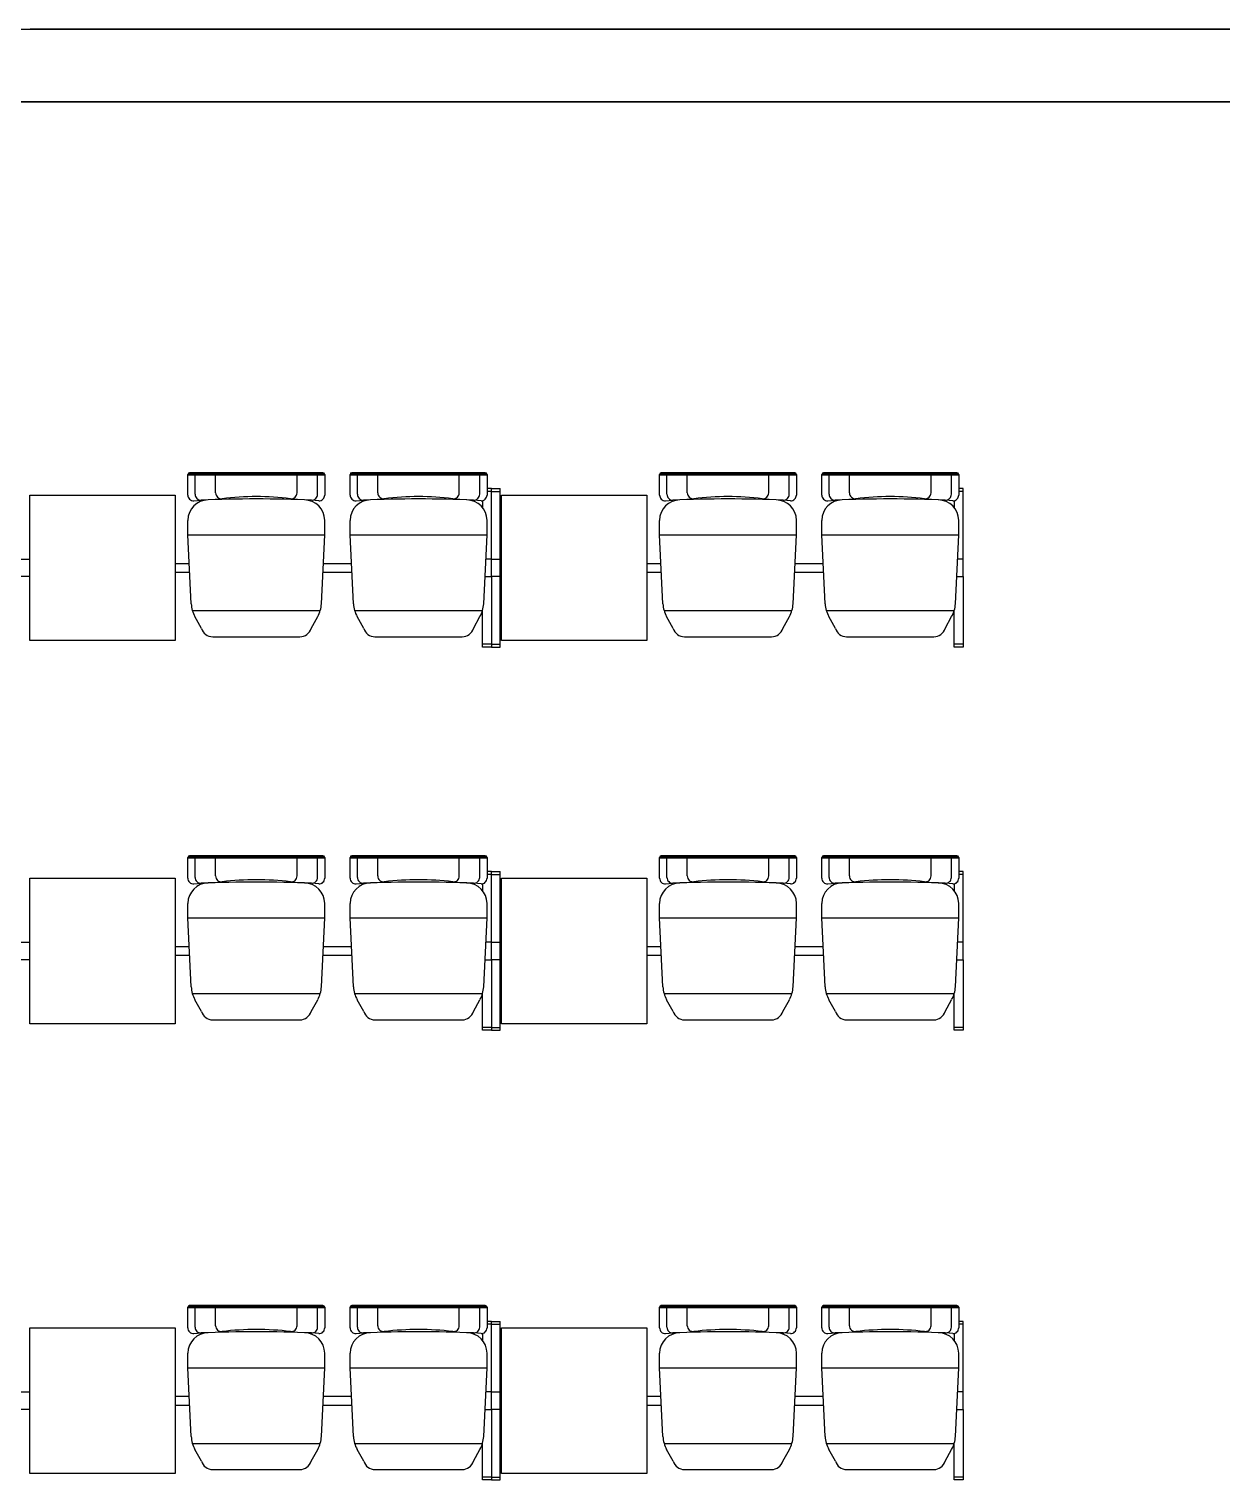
# Model space of a CAD drawing. Header units: inches. Extents: x 482566 to 494966, y -26460 to -22226.
# Drawn here: x 485484.8 to 485669.2, y -23416.8 to -23192.5 of the extents above; entities that cross this region are included whole.
import ezdxf

# ---------------------------------------------------------------- set-up
doc = ezdxf.new("R2010")
doc.units = ezdxf.units.IN
doc.header["$LTSCALE"] = 15
doc.header["$MEASUREMENT"] = 0
doc.layers.add('I-WALL-FULL', color=5, linetype='Continuous')

msp = doc.modelspace()

# ---------------------------------------------------------------- linework, layer by layer
for p, q in [((485348.4, -23192.47), (485852.04, -23192.47, 2.38)), ((485348.4, -23203.72, 6.93), (485852.04, -23203.72, 6.93))]:
    msp.add_line(p, q)
at = {"linetype": 'Continuous'}
for p, q in [((485509.37, -23264.5, 3.81), (485509.37, -23261.33, 3.81)), ((485510.5, -23264.39, 3.81), (485510.5, -23261.51, 3.81)), ((485513.65, -23264.17, 3.81), (485513.65, -23261.51, 3.81)), ((485526.25, -23264.17, 3.81), (485526.25, -23261.51, 3.81)), ((485529.4, -23264.39, 3.81), (485529.4, -23261.51, 3.81)), ((485530.52, -23261.33, 3.81), (485530.52, -23264.5, 3.81)), ((485534.45, -23264.5, 3.81), (485534.45, -23261.33, 3.81)), ((485535.57, -23264.39, 3.81), (485535.57, -23261.51, 3.81)), ((485538.72, -23264.17, 3.81), (485538.72, -23261.51, 3.81)), ((485551.32, -23264.17, 3.81), (485551.32, -23261.51, 3.81)), ((485554.47, -23264.39, 3.81), (485554.47, -23261.51, 3.81)), ((485555.6, -23261.33, 3.81), (485555.6, -23264.5, 3.81)), ((485582.27, -23264.5, 3.81), (485582.27, -23261.33, 3.81)), ((485583.4, -23264.39, 3.81), (485583.4, -23261.51, 3.81)), ((485586.55, -23264.17, 3.81), (485586.55, -23261.51, 3.81)), ((485599.15, -23264.17, 3.81), (485599.15, -23261.51, 3.81)), ((485602.3, -23264.39, 3.81), (485602.3, -23261.51, 3.81)), ((485603.42, -23261.33, 3.81), (485603.42, -23264.5, 3.81)), ((485607.35, -23264.5, 3.81), (485607.35, -23261.33, 3.81)), ((485608.47, -23264.39, 3.81), (485608.47, -23261.51, 3.81)), ((485611.62, -23264.17, 3.81), (485611.62, -23261.51, 3.81)), ((485624.22, -23264.17, 3.81), (485624.22, -23261.51, 3.81)), ((485627.37, -23264.39, 3.81), (485627.37, -23261.51, 3.81)), ((485628.5, -23261.33, 3.81), (485628.5, -23264.5, 3.81)), ((485510.29, -23265.4, 3.81), (485511.43, -23265.29, 3.81)), ((485529.6, -23265.4, 3.81), (485528.46, -23265.29, 3.81)), ((485535.37, -23265.4, 3.81), (485536.51, -23265.29, 3.81)), ((485554.68, -23265.4, 3.81), (485553.53, -23265.29, 3.81)), ((485583.19, -23265.4, 3.81), (485584.33, -23265.29, 3.81)), ((485602.5, -23265.4, 3.81), (485601.36, -23265.29, 3.81)), ((485608.27, -23265.4, 3.81), (485609.41, -23265.29, 3.81)), ((485627.58, -23265.4, 3.81), (485626.43, -23265.29, 3.81)), ((485509.37, -23270.67, 3.81), (485509.37, -23268.42, 3.81)), ((485530.52, -23270.67, 3.81), (485530.52, -23268.42, 3.81)), ((485534.45, -23270.67, 3.81), (485534.45, -23268.42, 3.81)), ((485555.6, -23270.67, 3.81), (485555.6, -23268.42, 3.81)), ((485582.27, -23270.67, 3.81), (485582.27, -23268.42, 3.81)), ((485603.42, -23270.67, 3.81), (485603.42, -23268.42, 3.81)), ((485607.35, -23270.67, 3.81), (485607.35, -23268.42, 3.81)), ((485628.5, -23270.67, 3.81), (485628.5, -23268.42, 3.81)), ((485509.37, -23270.67, 3.81), (485530.52, -23270.67, 3.81)), ((485509.88, -23281.3, 3.81), (485509.37, -23270.67, 3.81)), ((485530.01, -23281.3, 3.81), (485530.52, -23270.67, 3.81)), ((485534.45, -23270.67, 3.81), (485555.6, -23270.67, 3.81)), ((485534.96, -23281.3, 3.81), (485534.45, -23270.67, 3.81)), ((485555.09, -23281.3, 3.81), (485555.6, -23270.67, 3.81)), ((485582.27, -23270.67, 3.81), (485603.42, -23270.67, 3.81)), ((485582.78, -23281.3, 3.81), (485582.27, -23270.67, 3.81)), ((485602.91, -23281.3, 3.81), (485603.42, -23270.67, 3.81)), ((485607.35, -23270.67, 3.81), (485628.5, -23270.67, 3.81)), ((485607.86, -23281.3, 3.81), (485607.35, -23270.67, 3.81)), ((485627.99, -23281.3, 3.81), (485628.5, -23270.67, 3.81)), ((485510.06, -23282.37, 3.81), (485529.83, -23282.37, 3.81)), ((485535.14, -23282.37, 3.81), (485554.9, -23282.37, 3.81)), ((485582.96, -23282.37, 3.81), (485602.73, -23282.37, 3.81)), ((485608.04, -23282.37, 3.81), (485627.8, -23282.37, 3.81)), ((485511.47, -23285.11, 3.81), (485510.45, -23283.29, 3.81)), ((485528.42, -23285.11, 3.81), (485529.44, -23283.29, 3.81)), ((485536.55, -23285.11, 3.81), (485535.53, -23283.29, 3.81)), ((485553.49, -23285.11, 3.81), (485554.51, -23283.29, 3.81)), ((485584.37, -23285.11, 3.81), (485583.35, -23283.29, 3.81)), ((485601.32, -23285.11, 3.81), (485602.34, -23283.29, 3.81)), ((485609.45, -23285.11, 3.81), (485608.43, -23283.29, 3.81)), ((485626.39, -23285.11, 3.81), (485627.41, -23283.29, 3.81)), ((485513.21, -23286.42, 3.81), (485526.68, -23286.42, 3.81)), ((485538.28, -23286.42, 3.81), (485551.76, -23286.42, 3.81)), ((485586.11, -23286.42, 3.81), (485599.58, -23286.42, 3.81)), ((485611.18, -23286.42, 3.81), (485624.66, -23286.42, 3.81)), ((485509.37, -23323.72, 3.81), (485509.37, -23320.54, 3.81)), ((485510.5, -23323.61, 3.81), (485510.5, -23320.72, 3.81)), ((485513.65, -23323.39, 3.81), (485513.65, -23320.72, 3.81)), ((485526.25, -23323.39, 3.81), (485526.25, -23320.72, 3.81)), ((485529.4, -23323.61, 3.81), (485529.4, -23320.72, 3.81)), ((485530.52, -23320.54, 3.81), (485530.52, -23323.72, 3.81)), ((485534.45, -23323.72, 3.81), (485534.45, -23320.54, 3.81)), ((485535.57, -23323.61, 3.81), (485535.57, -23320.72, 3.81)), ((485538.72, -23323.39, 3.81), (485538.72, -23320.72, 3.81)), ((485551.32, -23323.39, 3.81), (485551.32, -23320.72, 3.81)), ((485554.47, -23323.61, 3.81), (485554.47, -23320.72, 3.81)), ((485555.6, -23320.54, 3.81), (485555.6, -23323.72, 3.81)), ((485582.27, -23323.72, 3.81), (485582.27, -23320.54, 3.81)), ((485583.4, -23323.61, 3.81), (485583.4, -23320.72, 3.81)), ((485586.55, -23323.39, 3.81), (485586.55, -23320.72, 3.81)), ((485599.15, -23323.39, 3.81), (485599.15, -23320.72, 3.81)), ((485602.3, -23323.61, 3.81), (485602.3, -23320.72, 3.81)), ((485603.42, -23320.54, 3.81), (485603.42, -23323.72, 3.81)), ((485607.35, -23323.72, 3.81), (485607.35, -23320.54, 3.81)), ((485608.47, -23323.61, 3.81), (485608.47, -23320.72, 3.81)), ((485611.62, -23323.39, 3.81), (485611.62, -23320.72, 3.81)), ((485624.22, -23323.39, 3.81), (485624.22, -23320.72, 3.81)), ((485627.37, -23323.61, 3.81), (485627.37, -23320.72, 3.81)), ((485628.5, -23320.54, 3.81), (485628.5, -23323.72, 3.81)), ((485510.29, -23324.62, 3.81), (485511.43, -23324.51, 3.81)), ((485529.6, -23324.62, 3.81), (485528.46, -23324.51, 3.81)), ((485535.37, -23324.62, 3.81), (485536.51, -23324.51, 3.81)), ((485554.68, -23324.62, 3.81), (485553.53, -23324.51, 3.81)), ((485583.19, -23324.62, 3.81), (485584.33, -23324.51, 3.81)), ((485602.5, -23324.62, 3.81), (485601.36, -23324.51, 3.81)), ((485608.27, -23324.62, 3.81), (485609.41, -23324.51, 3.81)), ((485627.58, -23324.62, 3.81), (485626.43, -23324.51, 3.81)), ((485509.37, -23329.88, 3.81), (485509.37, -23327.63, 3.81)), ((485530.52, -23329.88, 3.81), (485530.52, -23327.63, 3.81)), ((485534.45, -23329.88, 3.81), (485534.45, -23327.63, 3.81)), ((485555.6, -23329.88, 3.81), (485555.6, -23327.63, 3.81)), ((485582.27, -23329.88, 3.81), (485582.27, -23327.63, 3.81)), ((485603.42, -23329.88, 3.81), (485603.42, -23327.63, 3.81)), ((485607.35, -23329.88, 3.81), (485607.35, -23327.63, 3.81)), ((485628.5, -23329.88, 3.81), (485628.5, -23327.63, 3.81)), ((485509.37, -23329.88, 3.81), (485530.52, -23329.88, 3.81)), ((485509.88, -23340.52, 3.81), (485509.37, -23329.88, 3.81)), ((485530.01, -23340.52, 3.81), (485530.52, -23329.88, 3.81)), ((485534.45, -23329.88, 3.81), (485555.6, -23329.88, 3.81)), ((485534.96, -23340.52, 3.81), (485534.45, -23329.88, 3.81)), ((485555.09, -23340.52, 3.81), (485555.6, -23329.88, 3.81)), ((485582.27, -23329.88, 3.81), (485603.42, -23329.88, 3.81)), ((485582.78, -23340.52, 3.81), (485582.27, -23329.88, 3.81)), ((485602.91, -23340.52, 3.81), (485603.42, -23329.88, 3.81)), ((485607.35, -23329.88, 3.81), (485628.5, -23329.88, 3.81)), ((485607.86, -23340.52, 3.81), (485607.35, -23329.88, 3.81)), ((485627.99, -23340.52, 3.81), (485628.5, -23329.88, 3.81)), ((485510.06, -23341.58, 3.81), (485529.83, -23341.58, 3.81)), ((485511.47, -23344.32, 3.81), (485510.45, -23342.51, 3.81)), ((485528.42, -23344.32, 3.81), (485529.44, -23342.51, 3.81)), ((485535.14, -23341.58, 3.81), (485554.9, -23341.58, 3.81)), ((485536.55, -23344.32, 3.81), (485535.53, -23342.51, 3.81)), ((485553.49, -23344.32, 3.81), (485554.51, -23342.51, 3.81)), ((485582.96, -23341.58, 3.81), (485602.73, -23341.58, 3.81)), ((485584.37, -23344.32, 3.81), (485583.35, -23342.51, 3.81)), ((485601.32, -23344.32, 3.81), (485602.34, -23342.51, 3.81)), ((485608.04, -23341.58, 3.81), (485627.8, -23341.58, 3.81)), ((485609.45, -23344.32, 3.81), (485608.43, -23342.51, 3.81)), ((485626.39, -23344.32, 3.81), (485627.41, -23342.51, 3.81)), ((485513.21, -23345.63, 3.81), (485526.68, -23345.63, 3.81)), ((485538.28, -23345.63, 3.81), (485551.76, -23345.63, 3.81)), ((485586.11, -23345.63, 3.81), (485599.58, -23345.63, 3.81)), ((485611.18, -23345.63, 3.81), (485624.66, -23345.63, 3.81)), ((485509.37, -23393.23, 3.81), (485509.37, -23390.06, 3.81)), ((485510.5, -23393.13, 3.81), (485510.5, -23390.24, 3.81)), ((485513.65, -23392.9, 3.81), (485513.65, -23390.24, 3.81)), ((485526.25, -23392.9, 3.81), (485526.25, -23390.24, 3.81)), ((485529.4, -23393.13, 3.81), (485529.4, -23390.24, 3.81)), ((485530.52, -23390.06, 3.81), (485530.52, -23393.23, 3.81)), ((485534.45, -23393.23, 3.81), (485534.45, -23390.06, 3.81)), ((485535.57, -23393.13, 3.81), (485535.57, -23390.24, 3.81)), ((485538.72, -23392.9, 3.81), (485538.72, -23390.24, 3.81)), ((485551.32, -23392.9, 3.81), (485551.32, -23390.24, 3.81)), ((485554.47, -23393.13, 3.81), (485554.47, -23390.24, 3.81)), ((485555.6, -23390.06, 3.81), (485555.6, -23393.23, 3.81)), ((485582.27, -23393.23, 3.81), (485582.27, -23390.06, 3.81)), ((485583.4, -23393.13, 3.81), (485583.4, -23390.24, 3.81)), ((485586.55, -23392.9, 3.81), (485586.55, -23390.24, 3.81)), ((485599.15, -23392.9, 3.81), (485599.15, -23390.24, 3.81)), ((485602.3, -23393.13, 3.81), (485602.3, -23390.24, 3.81)), ((485603.42, -23390.06, 3.81), (485603.42, -23393.23, 3.81)), ((485607.35, -23393.23, 3.81), (485607.35, -23390.06, 3.81)), ((485608.47, -23393.13, 3.81), (485608.47, -23390.24, 3.81)), ((485611.62, -23392.9, 3.81), (485611.62, -23390.24, 3.81)), ((485624.22, -23392.9, 3.81), (485624.22, -23390.24, 3.81)), ((485627.37, -23393.13, 3.81), (485627.37, -23390.24, 3.81)), ((485628.5, -23390.06, 3.81), (485628.5, -23393.23, 3.81)), ((485510.29, -23394.13, 3.81), (485511.43, -23394.02, 3.81)), ((485529.6, -23394.13, 3.81), (485528.46, -23394.02, 3.81)), ((485535.37, -23394.13, 3.81), (485536.51, -23394.02, 3.81)), ((485554.68, -23394.13, 3.81), (485553.53, -23394.02, 3.81)), ((485583.19, -23394.13, 3.81), (485584.33, -23394.02, 3.81)), ((485602.5, -23394.13, 3.81), (485601.36, -23394.02, 3.81)), ((485608.27, -23394.13, 3.81), (485609.41, -23394.02, 3.81)), ((485627.58, -23394.13, 3.81), (485626.43, -23394.02, 3.81)), ((485509.37, -23399.4, 3.81), (485509.37, -23397.15, 3.81)), ((485530.52, -23399.4, 3.81), (485530.52, -23397.15, 3.81)), ((485534.45, -23399.4, 3.81), (485534.45, -23397.15, 3.81)), ((485555.6, -23399.4, 3.81), (485555.6, -23397.15, 3.81)), ((485582.27, -23399.4, 3.81), (485582.27, -23397.15, 3.81)), ((485603.42, -23399.4, 3.81), (485603.42, -23397.15, 3.81)), ((485607.35, -23399.4, 3.81), (485607.35, -23397.15, 3.81)), ((485628.5, -23399.4, 3.81), (485628.5, -23397.15, 3.81)), ((485509.37, -23399.4, 3.81), (485530.52, -23399.4, 3.81)), ((485509.88, -23410.03, 3.81), (485509.37, -23399.4, 3.81)), ((485530.01, -23410.03, 3.81), (485530.52, -23399.4, 3.81)), ((485534.45, -23399.4, 3.81), (485555.6, -23399.4, 3.81)), ((485534.96, -23410.03, 3.81), (485534.45, -23399.4, 3.81)), ((485555.09, -23410.03, 3.81), (485555.6, -23399.4, 3.81)), ((485582.27, -23399.4, 3.81), (485603.42, -23399.4, 3.81)), ((485582.78, -23410.03, 3.81), (485582.27, -23399.4, 3.81)), ((485602.91, -23410.03, 3.81), (485603.42, -23399.4, 3.81)), ((485607.35, -23399.4, 3.81), (485628.5, -23399.4, 3.81)), ((485607.86, -23410.03, 3.81), (485607.35, -23399.4, 3.81)), ((485627.99, -23410.03, 3.81), (485628.5, -23399.4, 3.81)), ((485510.06, -23411.1, 3.81), (485529.83, -23411.1, 3.81)), ((485511.47, -23413.84, 3.81), (485510.45, -23412.02, 3.81)), ((485528.42, -23413.84, 3.81), (485529.44, -23412.02, 3.81)), ((485535.14, -23411.1, 3.81), (485554.9, -23411.1, 3.81)), ((485536.55, -23413.84, 3.81), (485535.53, -23412.02, 3.81)), ((485553.49, -23413.84, 3.81), (485554.51, -23412.02, 3.81)), ((485582.96, -23411.1, 3.81), (485602.73, -23411.1, 3.81)), ((485584.37, -23413.84, 3.81), (485583.35, -23412.02, 3.81)), ((485601.32, -23413.84, 3.81), (485602.34, -23412.02, 3.81)), ((485608.04, -23411.1, 3.81), (485627.8, -23411.1, 3.81)), ((485609.45, -23413.84, 3.81), (485608.43, -23412.02, 3.81)), ((485626.39, -23413.84, 3.81), (485627.41, -23412.02, 3.81)), ((485513.21, -23415.15, 3.81), (485526.68, -23415.15, 3.81)), ((485538.28, -23415.15, 3.81), (485551.76, -23415.15, 3.81)), ((485586.11, -23415.15, 3.81), (485599.58, -23415.15, 3.81)), ((485611.18, -23415.15, 3.81), (485624.66, -23415.15, 3.81))]:
    msp.add_line(p, q, dxfattribs=at)
at = {"color": 7, "linetype": 'Continuous'}
for p, q in [((485530.25, -23261.06, 3.81), (485509.64, -23261.06, 3.81)), ((485555.33, -23261.06, 3.81), (485534.72, -23261.06, 3.81)), ((485603.15, -23261.06, 3.81), (485582.54, -23261.06, 3.81)), ((485628.23, -23261.06, 3.81), (485607.62, -23261.06, 3.81)), ((485483.37, -23274.41, 3.81), (485484.92, -23274.41, 3.81)), ((485507.42, -23275.09, 3.81), (485509.58, -23275.09, 3.81)), ((485530.31, -23275.09, 3.81), (485534.66, -23275.09, 3.81)), ((485556.27, -23274.41, 3.81), (485555.42, -23274.41, 3.81)), ((485556.27, -23277.11, 3.81), (485556.27, -23274.41, 3.81)), ((485556.27, -23274.41, 3.81), (485557.82, -23274.41, 3.81)), ((485556.27, -23277.11, 3.81), (485556.27, -23274.41, 3.81)), ((485580.32, -23275.09, 3.81), (485582.48, -23275.09, 3.81)), ((485603.21, -23275.09, 3.81), (485607.56, -23275.09, 3.81)), ((485629.17, -23274.41, 3.81), (485628.32, -23274.41, 3.81)), ((485629.17, -23277.11, 3.81), (485629.17, -23274.41, 3.81)), ((485484.92, -23277.11, 3.81), (485483.37, -23277.11, 3.81)), ((485507.35, -23276.44, 3.81), (485509.65, -23276.44, 3.81)), ((485530.24, -23276.44, 3.81), (485534.72, -23276.44, 3.81)), ((485555.29, -23277.11, 3.81), (485556.27, -23277.11, 3.81)), ((485557.82, -23277.11, 3.81), (485556.27, -23277.11, 3.81)), ((485580.25, -23276.44, 3.81), (485582.55, -23276.44, 3.81)), ((485603.14, -23276.44, 3.81), (485607.62, -23276.44, 3.81)), ((485628.19, -23277.11, 3.81), (485629.17, -23277.11, 3.81)), ((485530.25, -23320.27, 3.81), (485509.64, -23320.27, 3.81)), ((485555.33, -23320.27, 3.81), (485534.72, -23320.27, 3.81)), ((485603.15, -23320.27, 3.81), (485582.54, -23320.27, 3.81)), ((485628.23, -23320.27, 3.81), (485607.62, -23320.27, 3.81)), ((485483.37, -23333.63, 3.81), (485484.92, -23333.63, 3.81)), ((485556.27, -23333.63, 3.81), (485555.42, -23333.63, 3.81)), ((485556.27, -23336.33, 3.81), (485556.27, -23333.63, 3.81)), ((485556.27, -23333.63, 3.81), (485557.82, -23333.63, 3.81)), ((485556.27, -23336.33, 3.81), (485556.27, -23333.63, 3.81)), ((485629.17, -23333.63, 3.81), (485628.32, -23333.63, 3.81)), ((485629.17, -23336.33, 3.81), (485629.17, -23333.63, 3.81)), ((485484.92, -23336.33, 3.81), (485483.37, -23336.33, 3.81)), ((485507.35, -23335.65, 3.81), (485509.65, -23335.65, 3.81)), ((485507.42, -23334.3, 3.81), (485509.58, -23334.3, 3.81)), ((485530.24, -23335.65, 3.81), (485534.72, -23335.65, 3.81)), ((485530.31, -23334.3, 3.81), (485534.66, -23334.3, 3.81)), ((485555.29, -23336.33, 3.81), (485556.27, -23336.33, 3.81)), ((485557.82, -23336.33, 3.81), (485556.27, -23336.33, 3.81)), ((485580.25, -23335.65, 3.81), (485582.55, -23335.65, 3.81)), ((485580.32, -23334.3, 3.81), (485582.48, -23334.3, 3.81)), ((485603.14, -23335.65, 3.81), (485607.62, -23335.65, 3.81)), ((485603.21, -23334.3, 3.81), (485607.56, -23334.3, 3.81)), ((485628.19, -23336.33, 3.81), (485629.17, -23336.33, 3.81)), ((485530.25, -23389.79, 3.81), (485509.64, -23389.79, 3.81)), ((485555.33, -23389.79, 3.81), (485534.72, -23389.79, 3.81)), ((485603.15, -23389.79, 3.81), (485582.54, -23389.79, 3.81)), ((485628.23, -23389.79, 3.81), (485607.62, -23389.79, 3.81)), ((485483.37, -23403.14, 3.81), (485484.92, -23403.14, 3.81)), ((485556.27, -23403.14, 3.81), (485555.42, -23403.14, 3.81)), ((485556.27, -23405.84, 3.81), (485556.27, -23403.14, 3.81)), ((485556.27, -23403.14, 3.81), (485557.82, -23403.14, 3.81)), ((485556.27, -23405.84, 3.81), (485556.27, -23403.14, 3.81)), ((485629.17, -23403.14, 3.81), (485628.32, -23403.14, 3.81)), ((485629.17, -23405.84, 3.81), (485629.17, -23403.14, 3.81)), ((485484.92, -23405.84, 3.81), (485483.37, -23405.84, 3.81)), ((485507.35, -23405.17, 3.81), (485509.65, -23405.17, 3.81)), ((485507.42, -23403.82, 3.81), (485509.58, -23403.82, 3.81)), ((485530.24, -23405.17, 3.81), (485534.72, -23405.17, 3.81)), ((485530.31, -23403.82, 3.81), (485534.66, -23403.82, 3.81)), ((485555.29, -23405.84, 3.81), (485556.27, -23405.84, 3.81)), ((485557.82, -23405.84, 3.81), (485556.27, -23405.84, 3.81)), ((485580.25, -23405.17, 3.81), (485582.55, -23405.17, 3.81)), ((485580.32, -23403.82, 3.81), (485582.48, -23403.82, 3.81)), ((485603.14, -23405.17, 3.81), (485607.62, -23405.17, 3.81)), ((485603.21, -23403.82, 3.81), (485607.56, -23403.82, 3.81)), ((485628.19, -23405.84, 3.81), (485629.17, -23405.84, 3.81))]:
    msp.add_line(p, q, dxfattribs=at)
at = {"color": 0, "linetype": 'Continuous'}
for p, q in [((485484.92, -23264.51, 3.81), (485507.42, -23264.51, 3.81)), ((485484.92, -23287.01, 3.81), (485484.92, -23264.51, 3.81)), ((485507.42, -23264.51, 3.81), (485507.42, -23287.01, 3.81)), ((485557.82, -23264.51, 3.81), (485580.32, -23264.51, 3.81)), ((485557.82, -23287.01, 3.81), (485557.82, -23264.51, 3.81)), ((485580.32, -23264.51, 3.81), (485580.32, -23287.01, 3.81)), ((485507.42, -23287.01, 3.81), (485484.92, -23287.01, 3.81)), ((485580.32, -23287.01, 3.81), (485557.82, -23287.01, 3.81)), ((485484.92, -23323.73, 3.81), (485507.42, -23323.73, 3.81)), ((485484.92, -23346.23, 3.81), (485484.92, -23323.73, 3.81)), ((485507.42, -23323.73, 3.81), (485507.42, -23346.23, 3.81)), ((485557.82, -23323.73, 3.81), (485580.32, -23323.73, 3.81)), ((485557.82, -23346.23, 3.81), (485557.82, -23323.73, 3.81)), ((485580.32, -23323.73, 3.81), (485580.32, -23346.23, 3.81)), ((485507.42, -23346.23, 3.81), (485484.92, -23346.23, 3.81)), ((485580.32, -23346.23, 3.81), (485557.82, -23346.23, 3.81)), ((485484.92, -23393.24, 3.81), (485507.42, -23393.24, 3.81)), ((485484.92, -23415.74, 3.81), (485484.92, -23393.24, 3.81)), ((485507.42, -23393.24, 3.81), (485507.42, -23415.74, 3.81)), ((485557.82, -23393.24, 3.81), (485580.32, -23393.24, 3.81)), ((485557.82, -23415.74, 3.81), (485557.82, -23393.24, 3.81)), ((485580.32, -23393.24, 3.81), (485580.32, -23415.74, 3.81)), ((485507.42, -23415.74, 3.81), (485484.92, -23415.74, 3.81)), ((485580.32, -23415.74, 3.81), (485557.82, -23415.74, 3.81))]:
    msp.add_line(p, q, dxfattribs=at)
at = {"color": 7}
for p, q in [((485556.27, -23263.51, 3.81), (485555.6, -23263.51, 3.81)), ((485556.27, -23263.96, 3.81), (485555.6, -23263.96, 3.81)), ((485556.27, -23274.41, 3.81), (485556.27, -23263.51, 3.81)), ((485556.27, -23274.41, 3.81), (485556.27, -23263.51, 3.81)), ((485556.27, -23263.51, 3.81), (485557.62, -23263.51, 3.81)), ((485556.27, -23263.96, 3.81), (485557.62, -23263.96, 3.81)), ((485557.62, -23288.02, 3.81), (485557.62, -23263.51, 3.81)), ((485629.17, -23263.51, 3.81), (485628.5, -23263.51, 3.81)), ((485629.17, -23263.96, 3.81), (485628.5, -23263.96, 3.81)), ((485629.17, -23274.41, 3.81), (485629.17, -23263.51, 3.81)), ((485554.92, -23265.37, 3.81), (485554.92, -23266.47, 3.81)), ((485627.82, -23265.37, 3.81), (485627.82, -23266.47, 3.81)), ((485556.27, -23277.11, 3.81), (485556.27, -23288.02, 3.81)), ((485556.27, -23277.11, 3.81), (485556.27, -23288.02, 3.81)), ((485629.17, -23277.11, 3.81), (485629.17, -23288.02, 3.81)), ((485554.92, -23288.02, 3.81), (485554.92, -23282.31, 3.81)), ((485627.82, -23288.02, 3.81), (485627.82, -23282.31, 3.81)), ((485556.27, -23287.57, 3.81), (485554.92, -23287.57, 3.81)), ((485556.27, -23288.02, 3.81), (485554.92, -23288.02, 3.81)), ((485556.27, -23287.57, 3.81), (485557.62, -23287.57, 3.81)), ((485556.27, -23288.02, 3.81), (485557.62, -23288.02, 3.81)), ((485629.17, -23287.57, 3.81), (485627.82, -23287.57, 3.81)), ((485629.17, -23288.02, 3.81), (485627.82, -23288.02, 3.81)), ((485556.27, -23322.72, 3.81), (485555.6, -23322.72, 3.81)), ((485556.27, -23333.63, 3.81), (485556.27, -23322.72, 3.81)), ((485556.27, -23333.63, 3.81), (485556.27, -23322.72, 3.81)), ((485556.27, -23322.72, 3.81), (485557.62, -23322.72, 3.81)), ((485557.62, -23347.24, 3.81), (485557.62, -23322.72, 3.81)), ((485629.17, -23322.72, 3.81), (485628.5, -23322.72, 3.81)), ((485629.17, -23333.63, 3.81), (485629.17, -23322.72, 3.81)), ((485554.92, -23324.59, 3.81), (485554.92, -23325.68, 3.81)), ((485556.27, -23323.17, 3.81), (485555.6, -23323.17, 3.81)), ((485556.27, -23323.17, 3.81), (485557.62, -23323.17, 3.81)), ((485627.82, -23324.59, 3.81), (485627.82, -23325.68, 3.81)), ((485629.17, -23323.17, 3.81), (485628.5, -23323.17, 3.81)), ((485556.27, -23336.33, 3.81), (485556.27, -23347.24, 3.81)), ((485556.27, -23336.33, 3.81), (485556.27, -23347.24, 3.81)), ((485629.17, -23336.33, 3.81), (485629.17, -23347.24, 3.81)), ((485554.92, -23347.24, 3.81), (485554.92, -23341.52, 3.81)), ((485627.82, -23347.24, 3.81), (485627.82, -23341.52, 3.81)), ((485556.27, -23346.79, 3.81), (485554.92, -23346.79, 3.81)), ((485556.27, -23347.24, 3.81), (485554.92, -23347.24, 3.81)), ((485556.27, -23346.79, 3.81), (485557.62, -23346.79, 3.81)), ((485556.27, -23347.24, 3.81), (485557.62, -23347.24, 3.81)), ((485629.17, -23346.79, 3.81), (485627.82, -23346.79, 3.81)), ((485629.17, -23347.24, 3.81), (485627.82, -23347.24, 3.81)), ((485556.27, -23392.24, 3.81), (485555.6, -23392.24, 3.81)), ((485556.27, -23403.14, 3.81), (485556.27, -23392.24, 3.81)), ((485556.27, -23403.14, 3.81), (485556.27, -23392.24, 3.81)), ((485556.27, -23392.24, 3.81), (485557.62, -23392.24, 3.81)), ((485557.62, -23416.75, 3.81), (485557.62, -23392.24, 3.81)), ((485629.17, -23392.24, 3.81), (485628.5, -23392.24, 3.81)), ((485629.17, -23403.14, 3.81), (485629.17, -23392.24, 3.81)), ((485554.92, -23394.1, 3.81), (485554.92, -23395.2, 3.81)), ((485556.27, -23392.69, 3.81), (485555.6, -23392.69, 3.81)), ((485556.27, -23392.69, 3.81), (485557.62, -23392.69, 3.81)), ((485627.82, -23394.1, 3.81), (485627.82, -23395.2, 3.81)), ((485629.17, -23392.69, 3.81), (485628.5, -23392.69, 3.81)), ((485556.27, -23405.84, 3.81), (485556.27, -23416.75, 3.81)), ((485556.27, -23405.84, 3.81), (485556.27, -23416.75, 3.81)), ((485629.17, -23405.84, 3.81), (485629.17, -23416.75, 3.81)), ((485554.92, -23416.75, 3.81), (485554.92, -23411.04, 3.81)), ((485627.82, -23416.75, 3.81), (485627.82, -23411.04, 3.81)), ((485556.27, -23416.3, 3.81), (485554.92, -23416.3, 3.81)), ((485556.27, -23416.75, 3.81), (485554.92, -23416.75, 3.81)), ((485556.27, -23416.3, 3.81), (485557.62, -23416.3, 3.81)), ((485556.27, -23416.75, 3.81), (485557.62, -23416.75, 3.81)), ((485629.17, -23416.3, 3.81), (485627.82, -23416.3, 3.81)), ((485629.17, -23416.75, 3.81), (485627.82, -23416.75, 3.81))]:
    msp.add_line(p, q, dxfattribs=at)
at = {"color": 7, "linetype": 'Continuous', "const_width": 0.45, "elevation": 3.81}
for points in [[(485530.52, -23261.28), (485509.37, -23261.28)], [(485555.6, -23261.28), (485534.45, -23261.28)], [(485603.42, -23261.28), (485582.27, -23261.28)], [(485628.5, -23261.28), (485607.35, -23261.28)], [(485530.52, -23320.5), (485509.37, -23320.5)], [(485555.6, -23320.5), (485534.45, -23320.5)], [(485603.42, -23320.5), (485582.27, -23320.5)], [(485628.5, -23320.5), (485607.35, -23320.5)], [(485530.52, -23390.02), (485509.37, -23390.02)], [(485555.6, -23390.02), (485534.45, -23390.02)], [(485603.42, -23390.02), (485582.27, -23390.02)], [(485628.5, -23390.02), (485607.35, -23390.02)]]:
    msp.add_lwpolyline(points, dxfattribs=at)
at = {"linetype": 'Continuous'}
for centre, radius, start, end in [((485509.64, -23261.33, 3.81), 0.27, 90, 180), ((485530.25, -23261.33, 3.81), 0.27, 0, 90), ((485534.72, -23261.33, 3.81), 0.27, 90, 180), ((485555.33, -23261.33, 3.81), 0.27, 0, 90), ((485582.54, -23261.33, 3.81), 0.27, 90, 180), ((485603.15, -23261.33, 3.81), 0.27, 0, 90), ((485607.62, -23261.33, 3.81), 0.27, 90, 180), ((485628.23, -23261.33, 3.81), 0.27, 0, 90), ((485510.27, -23264.5, 3.81), 0.9, 180, 271.3354), ((485511.4, -23264.39, 3.81), 0.9, 180, 272.4844), ((485514.55, -23264.17, 3.81), 0.9, 180, 276.8576), ((485525.35, -23264.17, 3.81), 0.9, 263.1424, 0), ((485528.5, -23264.39, 3.81), 0.9, 267.5156, 0), ((485529.62, -23264.5, 3.81), 0.9, 268.6646, 0), ((485535.35, -23264.5, 3.81), 0.9, 180, 271.3354), ((485536.47, -23264.39, 3.81), 0.9, 180, 272.4844), ((485539.62, -23264.17, 3.81), 0.9, 180, 276.8576), ((485550.42, -23264.17, 3.81), 0.9, 263.1424, 0), ((485553.57, -23264.39, 3.81), 0.9, 267.5156, 0), ((485554.7, -23264.5, 3.81), 0.9, 268.6646, 0), ((485583.17, -23264.5, 3.81), 0.9, 180, 271.3354), ((485584.3, -23264.39, 3.81), 0.9, 180, 272.4844), ((485587.45, -23264.17, 3.81), 0.9, 180, 276.8576), ((485598.25, -23264.17, 3.81), 0.9, 263.1424, 0), ((485601.4, -23264.39, 3.81), 0.9, 267.5156, 0), ((485602.52, -23264.5, 3.81), 0.9, 268.6646, 0), ((485608.25, -23264.5, 3.81), 0.9, 180, 271.3354), ((485609.37, -23264.39, 3.81), 0.9, 180, 272.4844), ((485612.52, -23264.17, 3.81), 0.9, 180, 276.8576), ((485623.32, -23264.17, 3.81), 0.9, 263.1424, 0), ((485626.47, -23264.39, 3.81), 0.9, 267.5156, 0), ((485627.6, -23264.5, 3.81), 0.9, 268.6646, 0), ((485512.52, -23268.42, 3.81), 3.15, 90, 180), ((485519.95, -23461.45, 3.81), 196.34, 87.5156, 92.4844), ((485519.95, -23309.07, 3.81), 44.32, 83.1424, 96.8576), ((485527.37, -23268.42, 3.81), 3.15, 0, 90), ((485537.6, -23268.42, 3.81), 3.15, 90, 180), ((485545.02, -23461.45, 3.81), 196.34, 87.5156, 92.4844), ((485545.02, -23309.07, 3.81), 44.32, 83.1424, 96.8576), ((485552.45, -23268.42, 3.81), 3.15, 0, 90), ((485585.42, -23268.42, 3.81), 3.15, 90, 180), ((485592.85, -23461.45, 3.81), 196.34, 87.5156, 92.4844), ((485592.85, -23309.07, 3.81), 44.32, 83.1424, 96.8576), ((485600.27, -23268.42, 3.81), 3.15, 0, 90), ((485610.5, -23268.42, 3.81), 3.15, 90, 180), ((485617.92, -23461.45, 3.81), 196.34, 87.5156, 92.4844), ((485617.92, -23309.07, 3.81), 44.32, 83.1424, 96.8576), ((485625.35, -23268.42, 3.81), 3.15, 0, 90), ((485514.38, -23281.09, 3.81), 4.5, 182.7525, 209.356), ((485525.51, -23281.09, 3.81), 4.5, 330.644, 357.2475), ((485539.45, -23281.09, 3.81), 4.5, 182.7525, 209.356), ((485550.59, -23281.09, 3.81), 4.5, 330.644, 357.2475), ((485587.28, -23281.09, 3.81), 4.5, 182.7525, 209.356), ((485598.41, -23281.09, 3.81), 4.5, 330.644, 357.2475), ((485612.35, -23281.09, 3.81), 4.5, 182.7525, 209.356), ((485623.49, -23281.09, 3.81), 4.5, 330.644, 357.2475), ((485513.21, -23284.62, 3.81), 1.8, 195.8192, 270), ((485526.68, -23284.62, 3.81), 1.8, 270, 344.1808), ((485538.28, -23284.62, 3.81), 1.8, 195.8192, 270), ((485551.76, -23284.62, 3.81), 1.8, 270, 344.1808), ((485586.11, -23284.62, 3.81), 1.8, 195.8192, 270), ((485599.58, -23284.62, 3.81), 1.8, 270, 344.1808), ((485611.18, -23284.62, 3.81), 1.8, 195.8192, 270), ((485624.66, -23284.62, 3.81), 1.8, 270, 344.1808), ((485509.64, -23320.54, 3.81), 0.27, 90, 180), ((485530.25, -23320.54, 3.81), 0.27, 0, 90), ((485534.72, -23320.54, 3.81), 0.27, 90, 180), ((485555.33, -23320.54, 3.81), 0.27, 0, 90), ((485582.54, -23320.54, 3.81), 0.27, 90, 180), ((485603.15, -23320.54, 3.81), 0.27, 0, 90), ((485607.62, -23320.54, 3.81), 0.27, 90, 180), ((485628.23, -23320.54, 3.81), 0.27, 0, 90), ((485510.27, -23323.72, 3.81), 0.9, 180, 271.3354), ((485512.52, -23327.63, 3.81), 3.15, 90, 180), ((485511.4, -23323.61, 3.81), 0.9, 180, 272.4844), ((485519.95, -23520.67, 3.81), 196.34, 87.5156, 92.4844), ((485514.55, -23323.39, 3.81), 0.9, 180, 276.8576), ((485519.95, -23368.29, 3.81), 44.32, 83.1424, 96.8576), ((485525.35, -23323.39, 3.81), 0.9, 263.1424, 0), ((485527.37, -23327.63, 3.81), 3.15, 0, 90), ((485528.5, -23323.61, 3.81), 0.9, 267.5156, 0), ((485529.62, -23323.72, 3.81), 0.9, 268.6646, 0), ((485535.35, -23323.72, 3.81), 0.9, 180, 271.3354), ((485537.6, -23327.63, 3.81), 3.15, 90, 180), ((485536.47, -23323.61, 3.81), 0.9, 180, 272.4844), ((485545.02, -23520.67, 3.81), 196.34, 87.5156, 92.4844), ((485539.62, -23323.39, 3.81), 0.9, 180, 276.8576), ((485545.02, -23368.29, 3.81), 44.32, 83.1424, 96.8576), ((485550.42, -23323.39, 3.81), 0.9, 263.1424, 0), ((485552.45, -23327.63, 3.81), 3.15, 0, 90), ((485553.57, -23323.61, 3.81), 0.9, 267.5156, 0), ((485554.7, -23323.72, 3.81), 0.9, 268.6646, 0), ((485583.17, -23323.72, 3.81), 0.9, 180, 271.3354), ((485585.42, -23327.63, 3.81), 3.15, 90, 180), ((485584.3, -23323.61, 3.81), 0.9, 180, 272.4844), ((485592.85, -23520.67, 3.81), 196.34, 87.5156, 92.4844), ((485587.45, -23323.39, 3.81), 0.9, 180, 276.8576), ((485592.85, -23368.29, 3.81), 44.32, 83.1424, 96.8576), ((485598.25, -23323.39, 3.81), 0.9, 263.1424, 0), ((485600.27, -23327.63, 3.81), 3.15, 0, 90), ((485601.4, -23323.61, 3.81), 0.9, 267.5156, 0), ((485602.52, -23323.72, 3.81), 0.9, 268.6646, 0), ((485608.25, -23323.72, 3.81), 0.9, 180, 271.3354), ((485610.5, -23327.63, 3.81), 3.15, 90, 180), ((485609.37, -23323.61, 3.81), 0.9, 180, 272.4844), ((485617.92, -23520.67, 3.81), 196.34, 87.5156, 92.4844), ((485612.52, -23323.39, 3.81), 0.9, 180, 276.8576), ((485617.92, -23368.29, 3.81), 44.32, 83.1424, 96.8576), ((485623.32, -23323.39, 3.81), 0.9, 263.1424, 0), ((485625.35, -23327.63, 3.81), 3.15, 0, 90), ((485626.47, -23323.61, 3.81), 0.9, 267.5156, 0), ((485627.6, -23323.72, 3.81), 0.9, 268.6646, 0), ((485514.38, -23340.3, 3.81), 4.5, 182.7525, 209.356), ((485525.51, -23340.3, 3.81), 4.5, 330.644, 357.2475), ((485539.45, -23340.3, 3.81), 4.5, 182.7525, 209.356), ((485550.59, -23340.3, 3.81), 4.5, 330.644, 357.2475), ((485587.28, -23340.3, 3.81), 4.5, 182.7525, 209.356), ((485598.41, -23340.3, 3.81), 4.5, 330.644, 357.2475), ((485612.35, -23340.3, 3.81), 4.5, 182.7525, 209.356), ((485623.49, -23340.3, 3.81), 4.5, 330.644, 357.2475), ((485513.21, -23343.83, 3.81), 1.8, 195.8192, 270), ((485526.68, -23343.83, 3.81), 1.8, 270, 344.1808), ((485538.28, -23343.83, 3.81), 1.8, 195.8192, 270), ((485551.76, -23343.83, 3.81), 1.8, 270, 344.1808), ((485586.11, -23343.83, 3.81), 1.8, 195.8192, 270), ((485599.58, -23343.83, 3.81), 1.8, 270, 344.1808), ((485611.18, -23343.83, 3.81), 1.8, 195.8192, 270), ((485624.66, -23343.83, 3.81), 1.8, 270, 344.1808), ((485509.64, -23390.06, 3.81), 0.27, 90, 180), ((485530.25, -23390.06, 3.81), 0.27, 0, 90), ((485534.72, -23390.06, 3.81), 0.27, 90, 180), ((485555.33, -23390.06, 3.81), 0.27, 0, 90), ((485582.54, -23390.06, 3.81), 0.27, 90, 180), ((485603.15, -23390.06, 3.81), 0.27, 0, 90), ((485607.62, -23390.06, 3.81), 0.27, 90, 180), ((485628.23, -23390.06, 3.81), 0.27, 0, 90), ((485510.27, -23393.23, 3.81), 0.9, 180, 271.3354), ((485512.52, -23397.15, 3.81), 3.15, 90, 180), ((485511.4, -23393.13, 3.81), 0.9, 180, 272.4844), ((485519.95, -23590.18, 3.81), 196.34, 87.5156, 92.4844), ((485514.55, -23392.9, 3.81), 0.9, 180, 276.8576), ((485519.95, -23437.81, 3.81), 44.32, 83.1424, 96.8576), ((485525.35, -23392.9, 3.81), 0.9, 263.1424, 0), ((485527.37, -23397.15, 3.81), 3.15, 0, 90), ((485528.5, -23393.13, 3.81), 0.9, 267.5156, 0), ((485529.62, -23393.23, 3.81), 0.9, 268.6646, 0), ((485535.35, -23393.23, 3.81), 0.9, 180, 271.3354), ((485537.6, -23397.15, 3.81), 3.15, 90, 180), ((485536.47, -23393.13, 3.81), 0.9, 180, 272.4844), ((485545.02, -23590.18, 3.81), 196.34, 87.5156, 92.4844), ((485539.62, -23392.9, 3.81), 0.9, 180, 276.8576), ((485545.02, -23437.81, 3.81), 44.32, 83.1424, 96.8576), ((485550.42, -23392.9, 3.81), 0.9, 263.1424, 0), ((485552.45, -23397.15, 3.81), 3.15, 0, 90), ((485553.57, -23393.13, 3.81), 0.9, 267.5156, 0), ((485554.7, -23393.23, 3.81), 0.9, 268.6646, 0), ((485583.17, -23393.23, 3.81), 0.9, 180, 271.3354), ((485585.42, -23397.15, 3.81), 3.15, 90, 180), ((485584.3, -23393.13, 3.81), 0.9, 180, 272.4844), ((485592.85, -23590.18, 3.81), 196.34, 87.5156, 92.4844), ((485587.45, -23392.9, 3.81), 0.9, 180, 276.8576), ((485592.85, -23437.81, 3.81), 44.32, 83.1424, 96.8576), ((485598.25, -23392.9, 3.81), 0.9, 263.1424, 0), ((485600.27, -23397.15, 3.81), 3.15, 0, 90), ((485601.4, -23393.13, 3.81), 0.9, 267.5156, 0), ((485602.52, -23393.23, 3.81), 0.9, 268.6646, 0), ((485608.25, -23393.23, 3.81), 0.9, 180, 271.3354), ((485610.5, -23397.15, 3.81), 3.15, 90, 180), ((485609.37, -23393.13, 3.81), 0.9, 180, 272.4844), ((485617.92, -23590.18, 3.81), 196.34, 87.5156, 92.4844), ((485612.52, -23392.9, 3.81), 0.9, 180, 276.8576), ((485617.92, -23437.81, 3.81), 44.32, 83.1424, 96.8576), ((485623.32, -23392.9, 3.81), 0.9, 263.1424, 0), ((485625.35, -23397.15, 3.81), 3.15, 0, 90), ((485626.47, -23393.13, 3.81), 0.9, 267.5156, 0), ((485627.6, -23393.23, 3.81), 0.9, 268.6646, 0), ((485514.38, -23409.82, 3.81), 4.5, 182.7525, 209.356), ((485525.51, -23409.82, 3.81), 4.5, 330.644, 357.2475), ((485539.45, -23409.82, 3.81), 4.5, 182.7525, 209.356), ((485550.59, -23409.82, 3.81), 4.5, 330.644, 357.2475), ((485587.28, -23409.82, 3.81), 4.5, 182.7525, 209.356), ((485598.41, -23409.82, 3.81), 4.5, 330.644, 357.2475), ((485612.35, -23409.82, 3.81), 4.5, 182.7525, 209.356), ((485623.49, -23409.82, 3.81), 4.5, 330.644, 357.2475), ((485513.21, -23413.35, 3.81), 1.8, 195.8192, 270), ((485526.68, -23413.35, 3.81), 1.8, 270, 344.1808), ((485538.28, -23413.35, 3.81), 1.8, 195.8192, 270), ((485551.76, -23413.35, 3.81), 1.8, 270, 344.1808), ((485586.11, -23413.35, 3.81), 1.8, 195.8192, 270), ((485599.58, -23413.35, 3.81), 1.8, 270, 344.1808), ((485611.18, -23413.35, 3.81), 1.8, 195.8192, 270), ((485624.66, -23413.35, 3.81), 1.8, 270, 344.1808)]:
    msp.add_arc(centre, radius, start, end, dxfattribs=at)
at = {"layer": 'I-WALL-FULL'}
for p, q in [((485852.04, -23192.47, 6.93), (485485.02, -23192.47, 6.93)), ((485855.9, -23203.72, 6.93), (485348.4, -23203.72, 6.93))]:
    msp.add_line(p, q, dxfattribs=at)

doc.saveas('drawing.dxf')
